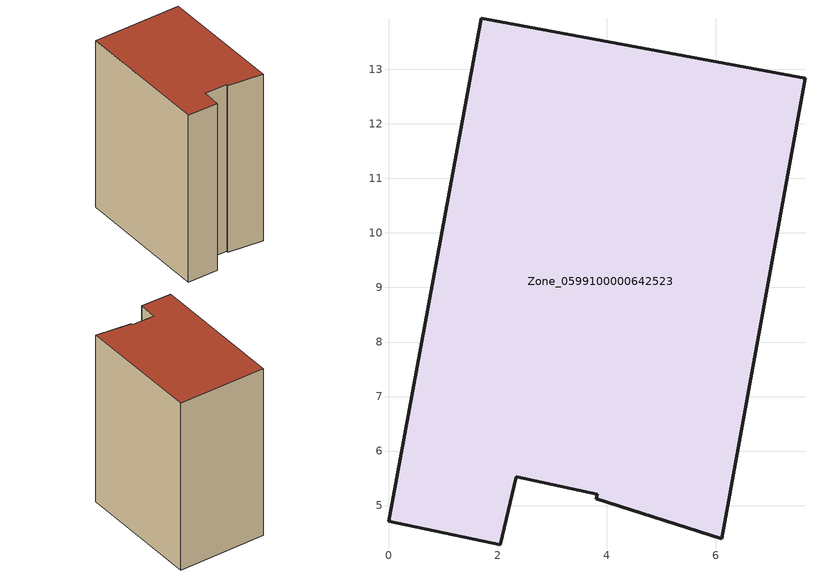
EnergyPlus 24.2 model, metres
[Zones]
Zone_0599100000642523
 floor ground (C_G): 1.7,13.94 7.64,12.84 6.12,4.39 3.81,5.13 3.83,5.21 2.34,5.53 2.05,4.28 0,4.71 z0
 wall outside (C_F): 7.64,12.84 1.7,13.94 0,4.71 2.05,4.28 2.34,5.53 3.83,5.21 3.81,5.13 6.12,4.39 7.64,12.84 z0:12.12
 roof outside (C_R): 6.12,4.39 7.64,12.84 1.7,13.94 0,4.71 2.05,4.28 2.34,5.53 3.83,5.21 3.81,5.13 z12.12
[BUILDING]
Pand.0599100000642523: North Axis=0; Terrain=City; Loads Convergence Tolerance Value=0.04; Temperature Convergence Tolerance Value=0.4; Solar Distribution=FullExterior; Maximum Number of Warmup Days=25; Minimum Number of Warmup Days=1
[Site:Location]
Rotterdam.The.Hague.AP_ZH_NLD Design_Conditions: Latitude=51.96; Longitude=4.45; Time Zone=1; Elevation=-4.5
[SITE:GROUNDTEMPERATURE:BUILDINGSURFACE]
18, 18, 18, 18, 18, 18, 18, 18, 18, 18, 18, 18
[MATERIAL] Thermal Absorptance=0.9; Solar Absorptance=0.7; Visible Absorptance=0.7
Name | Roughness | Thickness | Conductivity | Density | Specific Heat
G.TI.1946 | MediumSmooth | 0.15 | 1 | 540 | 1210
F.TI.1946 | Rough | 0.3 | 0.857143 | 1920 | 840
R.TI.1946 | MediumRough | 0.2 | 0.1 | 1500 | 1000
[CONSTRUCTION]
C_G: G.TI.1946
C_F: F.TI.1946
C_R: R.TI.1946
[ZONE]
Zone_0599100000642523: Type=1; Multiplier=1; Ceiling Height=Autocalculate; Volume=Autocalculate; Floor Area=autocalculate; Part of Total Floor Area=Yes
[ZONEINFILTRATION:DESIGNFLOWRATE]
Infil_Zone_0599100000642523: Zone or ZoneList or Space or SpaceList=Zone_0599100000642523; Schedule=AlwaysOn; Design Flow Rate Calculation Method=Flow/Area; Flow Rate per Floor Area=0.003; Constant Term Coefficient=1; Temperature Term Coefficient=0; Velocity Term Coefficient=0; Velocity Squared Term Coefficient=0
[HVACTEMPLATE:ZONE:IDEALLOADSAIRSYSTEM]
Zone_0599100000642523: Maximum Heating Supply Air Temperature=50; Minimum Cooling Supply Air Temperature=13; Maximum Heating Supply Air Humidity Ratio=0.0156; Minimum Cooling Supply Air Humidity Ratio=0.0077; Heating Limit=NoLimit; Cooling Limit=NoLimit; Dehumidification Control Type=ConstantSensibleHeatRatio; Cooling Sensible Heat Ratio=0.7; Dehumidification Setpoint=60; Humidification Control Type=None; Humidification Setpoint=30; Outdoor Air Method=None; Outdoor Air Flow Rate per Person=0.00944; Outdoor Air Flow Rate per Zone Floor Area=0; Outdoor Air Flow Rate per Zone=0; Demand Controlled Ventilation Type=None; Outdoor Air Economizer Type=NoEconomizer; Heat Recovery Type=None; Sensible Heat Recovery Effectiveness=0.7; Latent Heat Recovery Effectiveness=0.65
[ZONECONTROL:THERMOSTAT]
ThermostatControl_Zone_0599100000642523: Zone or ZoneList=Zone_0599100000642523; Control Type Schedule=DualSetpointControlType; Control 1=Thermostat_Zone_0599100000642523; Temperature Difference Between Cutout And Setpoint=0
[THERMOSTATSETPOINT:DUALSETPOINT]
Thermostat_Zone_0599100000642523: Heating Setpoint Temperature Schedule=HeatingSetpoint_Zone_0599100000642523; Cooling Setpoint Temperature Schedule=CoolingSetpoint_Zone_0599100000642523
[SCHEDULE:COMPACT]
HeatingSetpoint_Zone_0599100000642523: Through: 12/31, For: AllDays, Until: 24:00, 21
CoolingSetpoint_Zone_0599100000642523: Through: 12/31, For: AllDays, Until: 24:00, 24
DualSetpointControlType: Through: 12/31, For: AllDays, Until: 24:00, 4
AlwaysOn: Through: 12/31, For: AllDays, Until: 24:00, 1
